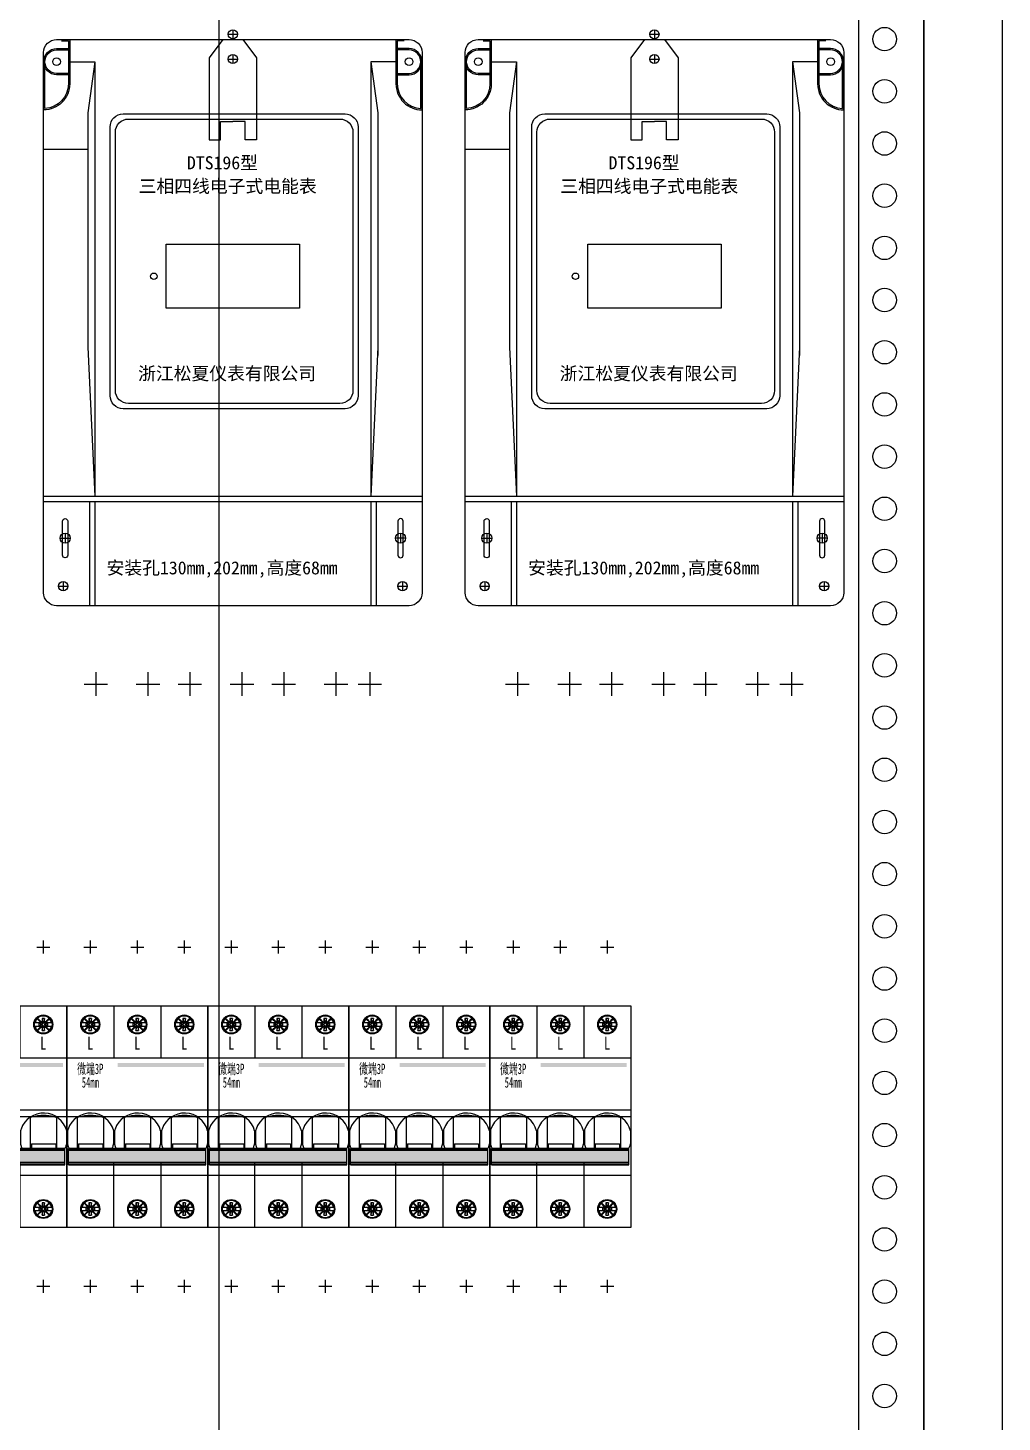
# Model space of a CAD drawing. Extents: x 973191 to 973791, y 79745 to 81548.
# Drawn here: x 973418 to 973791, y 80110 to 80644 of the extents above; entities that cross this region are included whole.
import ezdxf
from ezdxf.enums import TextEntityAlignment as Align

# ---------------------------------------------------------------- set-up
doc = ezdxf.new("R2010")
doc.units = 0
doc.header["$MEASUREMENT"] = 0
doc.linetypes.add('DASH', pattern=[0.35, 0.25, -0.1])
doc.layers.add('LY-JS-BJ', color=7, linetype='Continuous')
doc.styles.add('LY-SJ-元器件', font='', dxfattribs={"width": 0.6, "height": 4})
doc.styles.add('TEXT', font='', dxfattribs={"height": 3})
doc.styles.get('LY-SJ-元器件').set_extended_font_data('SimSun')
doc.styles.get('TEXT').set_extended_font_data('SimSun')

# ---------------------------------------------------------------- blocks, each defined once
blk = doc.blocks.new('*U6')
at = {"layer": 'LY-JS-BJ', "color": 6}
blk.add_circle((0, 0), 4.5, dxfattribs=at)
blk = doc.blocks.new('*U7')
at = {"layer": 'LY-JS-BJ', "color": 0, "linetype": 'ByBlock', "lineweight": -2, "transparency": 16777216}
for p in [(0, -780), (0, -800), (0, -820), (0, -840), (0, -860), (0, -880), (0, -900), (0, -920), (0, -940), (0, -960), (0, -980), (0, -1000), (0, -1020), (0, -1040), (0, -1060), (0, -1080), (0, -1100), (0, -1120), (0, -1140), (0, -1160), (0, -1180), (0, -1200), (0, -1220), (0, -1240), (0, -1260), (0, -1280), (0, -1300)]:
    blk.add_blockref('*U6', p, dxfattribs=at)
blk = doc.blocks.new('DTS196松夏电子表')
at = {"color": 1}
for p, q in [((70.9, 110.5), (74.1, 110.5)), ((72.5, 112.1), (72.5, 108.9)), ((72.5, 102.6), (72.5, 99.4)), ((70.9, 101), (74.1, 101)), ((15.5, -138.5), (24.5, -138.5)), ((20, -134), (20, -143)), ((35.5, -138.5), (44.5, -138.5)), ((40, -134), (40, -143)), ((51.5, -138.5), (60.5, -138.5)), ((56, -134), (56, -143)), ((71.5, -138.5), (80.5, -138.5)), ((76, -134), (76, -143)), ((87.5, -138.5), (96.5, -138.5)), ((92, -134), (92, -143)), ((107.5, -138.5), (116.5, -138.5)), ((112, -134), (112, -143)), ((120.5, -138.5), (129.5, -138.5)), ((125, -134), (125, -143))]:
    blk.add_line(p, q, dxfattribs=at)
at = {"color": 0}
for p, q in [((16.97, 66.32), (0, 66.32)), ((16.97, -9.45), (19.62, -66.5)), ((128.03, -9.45), (125.38, -66.5)), ((0, -66.5), (145, -66.5)), ((0, -68.5), (145, -68.5)), ((17.62, -68.5), (17.62, -108.5)), ((19.62, -68.5), (19.62, -108.5)), ((125.38, -68.5), (125.38, -108.5)), ((127.38, -68.5), (127.38, -108.5)), ((6.32, -82.63), (10.18, -82.63)), ((8.25, -80.7), (8.25, -84.56)), ((138.68, -82.63), (134.82, -82.63)), ((136.75, -80.7), (136.75, -84.56)), ((5.9, -101), (9.1, -101)), ((7.5, -99.4), (7.5, -102.6)), ((135.9, -101), (139.1, -101)), ((137.5, -99.4), (137.5, -102.6))]:
    blk.add_line(p, q, dxfattribs=at)
for points in [[(10, 108.5), (10, 91.5, -0.414214), (0, 81.5), (0, 81.5), (0, 98.5)], [(6.88, 108), (9.5, 108), (9.5, 91.5, -0.398874), (0.5, 82.01), (0.5, 101.62)], [(135, 108.5), (135, 91.5, 0.414214), (145, 81.5), (145, 81.5), (145, 98.5)], [(138.12, 108), (135.5, 108), (135.5, 91.5, 0.398874), (144.5, 82.01), (144.5, 101.62)]]:
    blk.add_lwpolyline(points, format="xyb", dxfattribs=at)
for points in [[(5, 108.5), (140, 108.5, -0.414214), (145, 103.5), (145, -103.5, -0.414214), (140, -108.5), (5, -108.5, -0.414214), (0, -103.5), (0, 103.5, -0.414214)], [(5, 105), (10, 105), (10, 95), (5, 95, -0.414214), (0, 100), (0, 100, -0.414214)], [(5, 104.5), (9.5, 104.5), (9.5, 95.5), (5, 95.5, -0.414214), (0.5, 100, -0.414214)], [(140, 105), (135, 105), (135, 95), (140, 95, 0.414214), (145, 100), (145, 100, 0.414214)], [(140, 104.5), (135.5, 104.5), (135.5, 95.5), (140, 95.5, 0.414214), (144.5, 100, 0.414214)], [(30.5, 80), (115.5, 80, -0.414214), (120.5, 75), (120.5, -28, -0.414214), (115.5, -33), (30.5, -33, -0.414214), (25.5, -28), (25.5, 75, -0.414214)], [(32.5, 78), (113.5, 78, -0.414214), (118.5, 73), (118.5, -26, -0.414214), (113.5, -31), (32.5, -31, -0.414214), (27.5, -26), (27.5, 73, -0.414214)], [(8.25, -75.13), (8.25, -75.13, -0.414214), (9.25, -76.13), (9.25, -89.13, -0.414214), (8.25, -90.13), (8.25, -90.13, -0.414214), (7.25, -89.13), (7.25, -76.13, -0.414214)], [(136.75, -75.13), (136.75, -75.13, 0.414214), (135.75, -76.13), (135.75, -89.13, 0.414214), (136.75, -90.13), (136.75, -90.13, 0.414214), (137.75, -89.13), (137.75, -76.13, 0.414214)]]:
    blk.add_lwpolyline(points, format="xyb", close=True, dxfattribs=at)
for points in [[(68.65, 108.5), (63.46, 101.47), (63.46, 70.08), (67.82, 70.08), (67.82, 77.1), (72.5, 77.1)], [(76.35, 108.5), (81.54, 101.47), (81.54, 70.08), (77.18, 70.08), (77.18, 77.1), (72.5, 77.1)], [(10, 100), (19.62, 100), (19.62, -66.5)], [(19.62, 100), (16.97, 80.45), (16.97, -9.45)], [(135, 100), (125.38, 100), (125.38, -66.5)], [(125.38, 100), (128.03, 80.45), (128.03, -12.64)]]:
    blk.add_lwpolyline(points, dxfattribs=at)
blk.add_lwpolyline([(47, 30), (98, 30), (98, 5.5), (47, 5.5)], close=True, dxfattribs=at)
for centre, radius in [((72.5, 110.5), 1.75), ((72.5, 101), 1.75), ((5, 100), 1.46), ((140, 100), 1.46), ((42.21, 17.75), 1.25), ((8.25, -82.63), 1.93), ((136.75, -82.63), 1.93), ((7.5, -101), 1.75), ((137.5, -101), 1.75)]:
    blk.add_circle(centre, radius, dxfattribs=at)
at = {"color": 1, "lineweight": -3, "style": 'TEXT'}
for s, p in [('DTS196型', (54.91, 58.75)), ('三相四线电子式电能表', (36.42, 49.78))]:
    blk.add_text(s, height=5, dxfattribs=at).set_placement(p)
at = {"color": 0, "lineweight": -3, "style": 'TEXT'}
blk.add_text('浙江松夏仪表有限公司', height=5, dxfattribs=at).set_placement((36.21, -22))
at = {"color": 3, "lineweight": -3, "style": 'TEXT'}
blk.add_text('安装孔130mm,202mm,高度68mm', height=5, dxfattribs=at).set_placement((24.12, -96.48))
blk = doc.blocks.new('微端3P-54mm-2022.1')
h = blk.add_hatch(color=3)
h.dxf.hatch_style = 1
h.paths.add_polyline_path([(52.5, 19), (52.5, 20.5), (19.5, 20.5), (19.5, 19)])
h = blk.add_hatch(color=0)
h.dxf.hatch_style = 1
h.paths.add_polyline_path([(53.3, -17.47), (53.3, -12.97), (0.7, -12.97), (0.7, -17.47)])
at = {"color": 1}
for p, q in [((6.5, 65), (11.5, 65)), ((9, 67.5), (9, 62.5)), ((24.5, 65), (29.5, 65)), ((27, 67.5), (27, 62.5)), ((42.5, 65), (47.5, 65)), ((45, 67.5), (45, 62.5)), ((0, 0), (54, 0)), ((9, -62.5), (9, -67.5)), ((27, -62.5), (27, -67.5)), ((45, -62.5), (45, -67.5)), ((6.5, -65), (11.5, -65)), ((24.5, -65), (29.5, -65)), ((42.5, -65), (47.5, -65))]:
    blk.add_line(p, q, dxfattribs=at)
at = {"color": 0}
for p, q in [((0, -42.5), (0, 42.5)), ((0, 42.5), (54, 42.5)), ((18, 42.5), (18, 22.5)), ((36, 42.5), (36, 22.5)), ((54, 42.5), (54, -42.5)), ((0, 22.5), (54, 22.5)), ((54, 2.5), (0, 2.5)), ((18, -42.5), (18, -17.47)), ((36, -17.47), (36, -42.5)), ((54, -22.5), (0, -22.5)), ((54, -42.5), (0, -42.5))]:
    blk.add_line(p, q, dxfattribs=at)
at = {"color": 0, "linetype": 'Continuous', "lineweight": 25}
for p, q in [((6.7, 37.82), (6.49, 37.61)), ((6.49, 37.61), (6.6, 37.5)), ((6.6, 37.5), (8.15, 35.95)), ((6.81, 37.71), (6.7, 37.82)), ((8.39, 36.13), (6.81, 37.71)), ((8.5, 37.66), (8.5, 36.46)), ((8.5, 37.66), (8.85, 36.31)), ((9.5, 37.66), (8.5, 37.66)), ((9.5, 37.66), (9.15, 36.31)), ((9.5, 36.46), (9.5, 37.66)), ((11.19, 37.71), (9.61, 36.13)), ((9.85, 35.95), (11.4, 37.5)), ((11.3, 37.82), (11.19, 37.71)), ((11.51, 37.61), (11.3, 37.82)), ((11.4, 37.5), (11.51, 37.61)), ((24.7, 37.82), (24.49, 37.61)), ((24.49, 37.61), (24.6, 37.5)), ((24.6, 37.5), (26.15, 35.95)), ((24.81, 37.71), (24.7, 37.82)), ((26.39, 36.13), (24.81, 37.71)), ((27.5, 37.66), (26.5, 37.66)), ((26.5, 37.66), (26.5, 36.46)), ((26.5, 37.66), (26.85, 36.31)), ((27.5, 37.66), (27.15, 36.31)), ((27.5, 36.46), (27.5, 37.66)), ((29.19, 37.71), (27.61, 36.13)), ((27.85, 35.95), (29.4, 37.5)), ((29.3, 37.82), (29.19, 37.71)), ((29.51, 37.61), (29.3, 37.82)), ((29.4, 37.5), (29.51, 37.61)), ((42.7, 37.82), (42.49, 37.61)), ((42.49, 37.61), (42.6, 37.5)), ((42.6, 37.5), (44.15, 35.95)), ((42.81, 37.71), (42.7, 37.82)), ((44.39, 36.13), (42.81, 37.71)), ((44.5, 37.66), (44.85, 36.31)), ((45.5, 37.66), (44.5, 37.66)), ((44.5, 37.66), (44.5, 36.46)), ((45.5, 37.66), (45.15, 36.31)), ((45.5, 36.46), (45.5, 37.66)), ((47.19, 37.71), (45.61, 36.13)), ((45.85, 35.95), (47.4, 37.5)), ((47.3, 37.82), (47.19, 37.71)), ((47.51, 37.61), (47.3, 37.82)), ((47.4, 37.5), (47.51, 37.61)), ((5.58, 34.71), (7.95, 34.71)), ((7.95, 35.91), (5.59, 35.91)), ((6.6, 33.12), (6.49, 33.01)), ((6.49, 33.01), (6.7, 32.8)), ((8.15, 34.67), (6.6, 33.12)), ((6.7, 32.8), (6.81, 32.91)), ((6.81, 32.91), (8.39, 34.49)), ((7.25, 35.91), (7.25, 34.71)), ((7.25, 35.91), (8, 35.46)), ((7.25, 34.71), (8, 35.16)), ((8, 35.46), (8, 35.16)), ((8.25, 35.46), (8, 35.46)), ((8, 35.16), (8.25, 35.16)), ((8.5, 36.46), (8.85, 35.96)), ((8.5, 34.16), (8.85, 34.65)), ((8.5, 32.96), (8.85, 34.31)), ((8.5, 34.16), (8.5, 32.96)), ((8.5, 32.96), (9.5, 32.96)), ((9.15, 36.31), (8.85, 36.31)), ((8.85, 36.31), (8.85, 35.96)), ((8.85, 34.65), (8.85, 34.31)), ((8.85, 34.31), (9.15, 34.31)), ((9, 31.81), (9, 32.06)), ((9.5, 36.46), (9.15, 35.96)), ((9.15, 35.96), (9.15, 36.31)), ((9.5, 34.16), (9.15, 34.66)), ((9.15, 34.31), (9.15, 34.66)), ((9.15, 34.31), (9.5, 32.96)), ((9.5, 32.96), (9.5, 34.16)), ((9.61, 34.49), (11.19, 32.91)), ((10, 35.46), (9.75, 35.46)), ((9.75, 35.16), (10, 35.16)), ((11.4, 33.12), (9.85, 34.67)), ((10.75, 35.91), (10, 35.46)), ((10, 35.16), (10, 35.46)), ((10.75, 34.71), (10, 35.16)), ((12.42, 35.91), (10.05, 35.91)), ((10.05, 34.71), (12.41, 34.71)), ((10.75, 34.71), (10.75, 35.91)), ((11.19, 32.91), (11.3, 32.8)), ((11.3, 32.8), (11.51, 33.01)), ((11.51, 33.01), (11.4, 33.12)), ((23.58, 34.71), (25.95, 34.71)), ((25.95, 35.91), (23.59, 35.91)), ((24.6, 33.12), (24.49, 33.01)), ((24.49, 33.01), (24.7, 32.8)), ((26.15, 34.67), (24.6, 33.12)), ((24.7, 32.8), (24.81, 32.91)), ((24.81, 32.91), (26.39, 34.49)), ((25.25, 35.91), (25.25, 34.71)), ((25.25, 35.91), (26, 35.46)), ((25.25, 34.71), (26, 35.16)), ((26, 35.46), (26, 35.16)), ((26.25, 35.46), (26, 35.46)), ((26, 35.16), (26.25, 35.16)), ((26.5, 36.46), (26.85, 35.96)), ((26.5, 34.16), (26.85, 34.65)), ((26.5, 32.96), (26.85, 34.31)), ((26.5, 34.16), (26.5, 32.96)), ((26.5, 32.96), (27.5, 32.96)), ((26.85, 36.31), (26.85, 35.96)), ((27.15, 36.31), (26.85, 36.31)), ((26.85, 34.65), (26.85, 34.31)), ((26.85, 34.31), (27.15, 34.31)), ((27, 31.81), (27, 32.06)), ((27.5, 36.46), (27.15, 35.96)), ((27.15, 35.96), (27.15, 36.31)), ((27.15, 34.31), (27.15, 34.66)), ((27.5, 34.16), (27.15, 34.66)), ((27.15, 34.31), (27.5, 32.96)), ((27.5, 32.96), (27.5, 34.16)), ((27.61, 34.49), (29.19, 32.91)), ((28, 35.46), (27.75, 35.46)), ((27.75, 35.16), (28, 35.16)), ((29.4, 33.12), (27.85, 34.67)), ((28.75, 35.91), (28, 35.46)), ((28, 35.16), (28, 35.46)), ((28.75, 34.71), (28, 35.16)), ((30.42, 35.91), (28.05, 35.91)), ((28.05, 34.71), (30.41, 34.71)), ((28.75, 34.71), (28.75, 35.91)), ((29.19, 32.91), (29.3, 32.8)), ((29.3, 32.8), (29.51, 33.01)), ((29.51, 33.01), (29.4, 33.12)), ((41.58, 34.71), (43.95, 34.71)), ((43.95, 35.91), (41.59, 35.91)), ((42.6, 33.12), (42.49, 33.01)), ((42.49, 33.01), (42.7, 32.8)), ((44.15, 34.67), (42.6, 33.12)), ((42.7, 32.8), (42.81, 32.91)), ((42.81, 32.91), (44.39, 34.49)), ((43.25, 35.91), (43.25, 34.71)), ((43.25, 35.91), (44, 35.46)), ((43.25, 34.71), (44, 35.16)), ((44, 35.46), (44, 35.16)), ((44.25, 35.46), (44, 35.46)), ((44, 35.16), (44.25, 35.16)), ((44.5, 36.46), (44.85, 35.96)), ((44.5, 34.16), (44.85, 34.65)), ((44.5, 32.96), (44.85, 34.31)), ((44.5, 34.16), (44.5, 32.96)), ((44.5, 32.96), (45.5, 32.96)), ((44.85, 36.31), (44.85, 35.96)), ((45.15, 36.31), (44.85, 36.31)), ((44.85, 34.65), (44.85, 34.31)), ((44.85, 34.31), (45.15, 34.31)), ((45, 31.81), (45, 32.06)), ((45.5, 36.46), (45.15, 35.96)), ((45.15, 35.96), (45.15, 36.31)), ((45.15, 34.31), (45.15, 34.66)), ((45.5, 34.16), (45.15, 34.66)), ((45.15, 34.31), (45.5, 32.96)), ((45.5, 32.96), (45.5, 34.16)), ((45.61, 34.49), (47.19, 32.91)), ((46, 35.46), (45.75, 35.46)), ((45.75, 35.16), (46, 35.16)), ((47.4, 33.12), (45.85, 34.67)), ((46.75, 35.91), (46, 35.46)), ((46, 35.16), (46, 35.46)), ((46.75, 34.71), (46, 35.16)), ((48.42, 35.91), (46.05, 35.91)), ((46.05, 34.71), (48.41, 34.71)), ((46.75, 34.71), (46.75, 35.91)), ((47.19, 32.91), (47.3, 32.8)), ((47.3, 32.8), (47.51, 33.01)), ((47.51, 33.01), (47.4, 33.12)), ((4.1, -12.22), (4.1, -0.35)), ((14.1, -0.35), (14.1, -12.22)), ((22.1, -12.22), (22.1, -0.35)), ((32.1, -0.35), (32.1, -12.22)), ((40.1, -12.22), (40.1, -0.35)), ((50.1, -0.35), (50.1, -12.22)), ((0.25, -5.47), (0.25, -10.49)), ((4.45, -10.38), (4.45, -12.22)), ((4.45, -10.38), (13.75, -10.38)), ((13.75, -10.38), (13.75, -12.22)), ((17.95, -5.47), (17.95, -10.49)), ((18.25, -5.47), (18.25, -10.49)), ((22.45, -10.38), (22.45, -12.22)), ((22.45, -10.38), (31.75, -10.38)), ((31.75, -10.38), (31.75, -12.22)), ((35.95, -5.47), (35.95, -10.49)), ((36.25, -5.47), (36.25, -10.49)), ((40.45, -10.38), (40.45, -12.22)), ((40.45, -10.38), (49.75, -10.38)), ((49.75, -10.38), (49.75, -12.22)), ((53.95, -5.47), (53.95, -10.49)), ((53.3, -12.22), (0.7, -12.22)), ((0.7, -18.44), (0.7, -12.22)), ((53.3, -12.44), (0.7, -12.44)), ((53.3, -12.97), (0.7, -12.97)), ((53.3, -18.44), (53.3, -12.22)), ((0.7, -17.47), (53.3, -17.47)), ((0.7, -18.13), (53.3, -18.13)), ((0.7, -18.44), (53.3, -18.44)), ((5.58, -36), (7.95, -36)), ((7.95, -34.8), (5.59, -34.8)), ((6.7, -32.89), (6.49, -33.1)), ((6.49, -33.1), (6.6, -33.21)), ((6.6, -33.21), (8.15, -34.76)), ((8.15, -36.04), (6.6, -37.59)), ((6.81, -33), (6.7, -32.89)), ((8.39, -34.58), (6.81, -33)), ((6.81, -37.8), (8.39, -36.22)), ((7.25, -34.8), (7.25, -36)), ((7.25, -34.8), (8, -35.25)), ((7.25, -36), (8, -35.55)), ((8, -35.25), (8, -35.55)), ((8.25, -35.25), (8, -35.25)), ((8, -35.55), (8.25, -35.55)), ((8.5, -33.05), (8.85, -34.4)), ((9.5, -33.05), (8.5, -33.05)), ((8.5, -33.05), (8.5, -34.25)), ((8.5, -34.25), (8.85, -34.75)), ((8.5, -36.55), (8.85, -36.05)), ((8.5, -37.75), (8.85, -36.4)), ((8.5, -36.55), (8.5, -37.75)), ((9.15, -34.4), (8.85, -34.4)), ((8.85, -34.4), (8.85, -34.75)), ((8.85, -36.05), (8.85, -36.4)), ((8.85, -36.4), (9.15, -36.4)), ((9.5, -33.05), (9.15, -34.4)), ((9.5, -34.25), (9.15, -34.75)), ((9.15, -34.75), (9.15, -34.4)), ((9.5, -36.55), (9.15, -36.05)), ((9.15, -36.4), (9.15, -36.05)), ((9.15, -36.4), (9.5, -37.75)), ((9.5, -34.25), (9.5, -33.05)), ((9.5, -37.75), (9.5, -36.55)), ((11.19, -33), (9.61, -34.58)), ((9.61, -36.22), (11.19, -37.8)), ((10, -35.25), (9.75, -35.25)), ((9.75, -35.55), (10, -35.55)), ((9.85, -34.76), (11.4, -33.21)), ((11.4, -37.59), (9.85, -36.04)), ((10.75, -34.8), (10, -35.25)), ((10, -35.55), (10, -35.25)), ((10.75, -36), (10, -35.55)), ((12.42, -34.8), (10.05, -34.8)), ((10.05, -36), (12.41, -36)), ((10.75, -36), (10.75, -34.8)), ((11.3, -32.89), (11.19, -33)), ((11.51, -33.1), (11.3, -32.89)), ((11.4, -33.21), (11.51, -33.1)), ((23.58, -36), (25.95, -36)), ((25.95, -34.8), (23.59, -34.8)), ((24.7, -32.89), (24.49, -33.1)), ((24.49, -33.1), (24.6, -33.21)), ((24.6, -33.21), (26.15, -34.76)), ((26.15, -36.04), (24.6, -37.59)), ((24.81, -33), (24.7, -32.89)), ((26.39, -34.58), (24.81, -33)), ((24.81, -37.8), (26.39, -36.22)), ((25.25, -34.8), (25.25, -36)), ((25.25, -34.8), (26, -35.25)), ((25.25, -36), (26, -35.55)), ((26, -35.25), (26, -35.55)), ((26.25, -35.25), (26, -35.25)), ((26, -35.55), (26.25, -35.55)), ((26.5, -33.05), (26.5, -34.25)), ((27.5, -33.05), (26.5, -33.05)), ((26.5, -33.05), (26.85, -34.4)), ((26.5, -34.25), (26.85, -34.75)), ((26.5, -36.55), (26.85, -36.05)), ((26.5, -37.75), (26.85, -36.4)), ((26.5, -36.55), (26.5, -37.75)), ((27.15, -34.4), (26.85, -34.4)), ((26.85, -34.4), (26.85, -34.75)), ((26.85, -36.05), (26.85, -36.4)), ((26.85, -36.4), (27.15, -36.4)), ((27.5, -33.05), (27.15, -34.4)), ((27.5, -34.25), (27.15, -34.75)), ((27.15, -34.75), (27.15, -34.4)), ((27.15, -36.4), (27.15, -36.05)), ((27.5, -36.55), (27.15, -36.05)), ((27.15, -36.4), (27.5, -37.75)), ((27.5, -34.25), (27.5, -33.05)), ((27.5, -37.75), (27.5, -36.55)), ((29.19, -33), (27.61, -34.58)), ((27.61, -36.22), (29.19, -37.8)), ((28, -35.25), (27.75, -35.25)), ((27.75, -35.55), (28, -35.55)), ((27.85, -34.76), (29.4, -33.21)), ((29.4, -37.59), (27.85, -36.04)), ((28.75, -34.8), (28, -35.25)), ((28, -35.55), (28, -35.25)), ((28.75, -36), (28, -35.55)), ((30.42, -34.8), (28.05, -34.8)), ((28.05, -36), (30.41, -36)), ((28.75, -36), (28.75, -34.8)), ((29.3, -32.89), (29.19, -33)), ((29.51, -33.1), (29.3, -32.89)), ((29.4, -33.21), (29.51, -33.1)), ((41.58, -36), (43.95, -36)), ((43.95, -34.8), (41.59, -34.8)), ((42.7, -32.89), (42.49, -33.1)), ((42.49, -33.1), (42.6, -33.21)), ((42.6, -33.21), (44.15, -34.76)), ((44.15, -36.04), (42.6, -37.59)), ((42.81, -33), (42.7, -32.89)), ((44.39, -34.58), (42.81, -33)), ((42.81, -37.8), (44.39, -36.22)), ((43.25, -34.8), (44, -35.25)), ((43.25, -34.8), (43.25, -36)), ((43.25, -36), (44, -35.55)), ((44, -35.25), (44, -35.55)), ((44.25, -35.25), (44, -35.25)), ((44, -35.55), (44.25, -35.55)), ((44.5, -33.05), (44.85, -34.4)), ((45.5, -33.05), (44.5, -33.05)), ((44.5, -33.05), (44.5, -34.25)), ((44.5, -34.25), (44.85, -34.75)), ((44.5, -36.55), (44.85, -36.05)), ((44.5, -37.75), (44.85, -36.4)), ((44.5, -36.55), (44.5, -37.75)), ((44.85, -34.4), (44.85, -34.75)), ((45.15, -34.4), (44.85, -34.4)), ((44.85, -36.05), (44.85, -36.4)), ((44.85, -36.4), (45.15, -36.4)), ((45.5, -33.05), (45.15, -34.4)), ((45.5, -34.25), (45.15, -34.75)), ((45.15, -34.75), (45.15, -34.4)), ((45.15, -36.4), (45.15, -36.05)), ((45.5, -36.55), (45.15, -36.05)), ((45.15, -36.4), (45.5, -37.75)), ((45.5, -34.25), (45.5, -33.05)), ((45.5, -37.75), (45.5, -36.55)), ((47.19, -33), (45.61, -34.58)), ((45.61, -36.22), (47.19, -37.8)), ((46, -35.25), (45.75, -35.25)), ((45.75, -35.55), (46, -35.55)), ((45.85, -34.76), (47.4, -33.21)), ((47.4, -37.59), (45.85, -36.04)), ((46.75, -34.8), (46, -35.25)), ((46, -35.55), (46, -35.25)), ((46.75, -36), (46, -35.55)), ((48.42, -34.8), (46.05, -34.8)), ((46.05, -36), (48.41, -36)), ((46.75, -36), (46.75, -34.8)), ((47.3, -32.89), (47.19, -33)), ((47.51, -33.1), (47.3, -32.89)), ((47.4, -33.21), (47.51, -33.1)), ((6.6, -37.59), (6.49, -37.7)), ((6.49, -37.7), (6.7, -37.91)), ((6.7, -37.91), (6.81, -37.8)), ((8.5, -37.75), (9.5, -37.75)), ((9, -38.9), (9, -38.65)), ((11.19, -37.8), (11.3, -37.91)), ((11.3, -37.91), (11.51, -37.7)), ((11.51, -37.7), (11.4, -37.59)), ((24.6, -37.59), (24.49, -37.7)), ((24.49, -37.7), (24.7, -37.91)), ((24.7, -37.91), (24.81, -37.8)), ((26.5, -37.75), (27.5, -37.75)), ((27, -38.9), (27, -38.65)), ((29.19, -37.8), (29.3, -37.91)), ((29.3, -37.91), (29.51, -37.7)), ((29.51, -37.7), (29.4, -37.59)), ((42.6, -37.59), (42.49, -37.7)), ((42.49, -37.7), (42.7, -37.91)), ((42.7, -37.91), (42.81, -37.8)), ((44.5, -37.75), (45.5, -37.75)), ((45, -38.9), (45, -38.65)), ((47.19, -37.8), (47.3, -37.91)), ((47.3, -37.91), (47.51, -37.7)), ((47.51, -37.7), (47.4, -37.59))]:
    blk.add_line(p, q, dxfattribs=at)
at = {"color": 0}
for centre, radius in [((9, 35.31), 3.64), ((9, 35.31), 3.39), ((27, 35.31), 3.64), ((27, 35.31), 3.39), ((45, 35.31), 3.64), ((45, 35.31), 3.39), ((9, -35.4), 3.64), ((9, -35.4), 3.39), ((27, -35.4), 3.64), ((27, -35.4), 3.39), ((45, -35.4), 3.64), ((45, -35.4), 3.39)]:
    blk.add_circle(centre, radius, dxfattribs=at)
at = {"color": 0, "linetype": 'Continuous', "lineweight": 25}
for centre in [(9, 35.31), (27, 35.31), (45, 35.31), (9, -35.4), (27, -35.4), (45, -35.4)]:
    blk.add_circle(centre, 3.5, dxfattribs=at)
for centre, radius, start, end in [((9, 35.31), 3.25, 137.6454, 169.3613), ((9, 35.31), 3.25, 47.6454, 132.3546), ((9, 35.31), 3.25, 10.6387, 42.3546), ((27, 35.31), 3.25, 137.6454, 169.3613), ((27, 35.31), 3.25, 47.6454, 132.3546), ((27, 35.31), 3.25, 10.6387, 42.3546), ((45, 35.31), 3.25, 137.6454, 169.3613), ((45, 35.31), 3.25, 47.6454, 132.3546), ((45, 35.31), 3.25, 10.6387, 42.3546), ((9, 35.31), 3.25, 190.6387, 222.3546), ((9, 35.31), 3.25, 227.6454, 312.3546), ((7.95, 36.46), 0.552, 270, 360), ((7.95, 34.16), 0.552, 0, 90), ((8.06, 37.76), 2.31, 274.6869, 276.011), ((8.06, 32.85), 2.31, 83.234, 85.2255), ((8.18, 36.73), 1.27, 275.7409, 278.1372), ((8.23, 34.32), 0.834, 77.8753, 83.3489), ((8.25, 36.21), 0.747, 278.1332, 282.1859), ((8.31, 35.96), 0.494, 282.0203, 298.836), ((8.3, 34.65), 0.5, 58.0737, 77.8061), ((8.23, 36.09), 0.641, 299.0084, 316.9423), ((8.23, 34.53), 0.636, 37.8376, 58.3835), ((8.33, 36), 0.506, 316.5183, 337.4465), ((8.35, 34.62), 0.49, 22.029, 37.4855), ((8.03, 36.13), 0.834, 337.6013, 343.0532), ((8.11, 34.52), 0.747, 18.1694, 22.2379), ((7.61, 34.36), 1.27, 15.7681, 18.1735), ((6.62, 36.56), 2.31, 342.9388, 344.9228), ((6.61, 34.07), 2.31, 14.7102, 16.0393), ((11.38, 36.56), 2.31, 195.0773, 196.4013), ((11.38, 34.06), 2.31, 162.9388, 164.9228), ((10.39, 36.26), 1.27, 196.1312, 198.5273), ((9.97, 34.49), 0.834, 157.6013, 163.0532), ((9.89, 36.09), 0.747, 198.5233, 202.5755), ((9.65, 35.99), 0.49, 202.3673, 217.7617), ((9.67, 34.62), 0.506, 136.5183, 157.4465), ((9.77, 36.09), 0.636, 218.1132, 238.5766), ((9.77, 34.53), 0.641, 119.0082, 136.9423), ((9.7, 35.97), 0.5, 238.269, 257.922), ((9.69, 34.65), 0.494, 102.021, 118.8359), ((10.05, 36.46), 0.552, 180, 270), ((10.05, 34.16), 0.552, 90, 180), ((9.77, 36.3), 0.834, 257.9903, 263.442), ((9.75, 34.41), 0.747, 98.1342, 102.1867), ((9.82, 33.89), 1.27, 95.7421, 98.1383), ((9.94, 37.76), 2.31, 263.3277, 265.3115), ((9.94, 32.85), 2.31, 94.6881, 96.0122), ((9, 35.31), 3.25, 317.6454, 349.3613), ((27, 35.31), 3.25, 190.6387, 222.3546), ((27, 35.31), 3.25, 227.6454, 312.3546), ((25.95, 36.46), 0.552, 270, 360), ((25.95, 34.16), 0.552, 0, 90), ((26.06, 37.76), 2.31, 274.6869, 276.011), ((26.06, 32.85), 2.31, 83.234, 85.2255), ((26.18, 36.73), 1.27, 275.7409, 278.1372), ((26.23, 34.32), 0.834, 77.8753, 83.3489), ((26.25, 36.21), 0.747, 278.1332, 282.1859), ((26.31, 35.96), 0.494, 282.0203, 298.836), ((26.3, 34.65), 0.5, 58.0737, 77.8061), ((26.23, 36.09), 0.641, 299.0084, 316.9423), ((26.23, 34.53), 0.636, 37.8376, 58.3835), ((26.33, 36), 0.506, 316.5183, 337.4465), ((26.35, 34.62), 0.49, 22.029, 37.4855), ((26.03, 36.13), 0.834, 337.6013, 343.0532), ((26.11, 34.52), 0.747, 18.1694, 22.2379), ((25.61, 34.36), 1.27, 15.7681, 18.1735), ((24.62, 36.56), 2.31, 342.9388, 344.9228), ((24.61, 34.07), 2.31, 14.7102, 16.0393), ((29.38, 36.56), 2.31, 195.0773, 196.4013), ((29.38, 34.06), 2.31, 162.9388, 164.9228), ((28.39, 36.26), 1.27, 196.1312, 198.5273), ((27.97, 34.49), 0.834, 157.6013, 163.0532), ((27.89, 36.09), 0.747, 198.5233, 202.5755), ((27.65, 35.99), 0.49, 202.3673, 217.7617), ((27.67, 34.62), 0.506, 136.5183, 157.4465), ((27.77, 36.09), 0.636, 218.1132, 238.5766), ((27.77, 34.53), 0.641, 119.0082, 136.9423), ((27.7, 35.97), 0.5, 238.269, 257.922), ((27.69, 34.65), 0.494, 102.021, 118.8359), ((28.05, 36.46), 0.552, 180, 270), ((28.05, 34.16), 0.552, 90, 180), ((27.77, 36.3), 0.834, 257.9903, 263.442), ((27.75, 34.41), 0.747, 98.1342, 102.1867), ((27.82, 33.89), 1.27, 95.7421, 98.1383), ((27.94, 37.76), 2.31, 263.3277, 265.3115), ((27.94, 32.85), 2.31, 94.6881, 96.0122), ((27, 35.31), 3.25, 317.6454, 349.3613), ((45, 35.31), 3.25, 190.6387, 222.3546), ((45, 35.31), 3.25, 227.6454, 312.3546), ((43.95, 36.46), 0.552, 270, 360), ((43.95, 34.16), 0.552, 0, 90), ((44.06, 37.76), 2.31, 274.6869, 276.011), ((44.06, 32.85), 2.31, 83.234, 85.2255), ((44.18, 36.73), 1.27, 275.7409, 278.1372), ((44.23, 34.32), 0.834, 77.8753, 83.3489), ((44.25, 36.21), 0.747, 278.1332, 282.1859), ((44.31, 35.96), 0.494, 282.0203, 298.836), ((44.3, 34.65), 0.5, 58.0737, 77.8061), ((44.23, 36.09), 0.641, 299.0084, 316.9423), ((44.23, 34.53), 0.636, 37.8376, 58.3835), ((44.33, 36), 0.506, 316.5183, 337.4465), ((44.35, 34.62), 0.49, 22.029, 37.4855), ((44.03, 36.13), 0.834, 337.6013, 343.0532), ((44.11, 34.52), 0.747, 18.1694, 22.2379), ((43.61, 34.36), 1.27, 15.7681, 18.1735), ((42.62, 36.56), 2.31, 342.9388, 344.9228), ((42.61, 34.07), 2.31, 14.7102, 16.0393), ((47.38, 36.56), 2.31, 195.0773, 196.4013), ((47.38, 34.06), 2.31, 162.9388, 164.9228), ((46.39, 36.26), 1.27, 196.1312, 198.5273), ((45.97, 34.49), 0.834, 157.6013, 163.0532), ((45.89, 36.09), 0.747, 198.5233, 202.5755), ((45.65, 35.99), 0.49, 202.3673, 217.7617), ((45.67, 34.62), 0.506, 136.5183, 157.4465), ((45.77, 36.09), 0.636, 218.1132, 238.5766), ((45.77, 34.53), 0.641, 119.0082, 136.9423), ((45.7, 35.97), 0.5, 238.269, 257.922), ((45.69, 34.65), 0.494, 102.021, 118.8359), ((46.05, 36.46), 0.552, 180, 270), ((46.05, 34.16), 0.552, 90, 180), ((45.77, 36.3), 0.834, 257.9903, 263.442), ((45.75, 34.41), 0.747, 98.1342, 102.1867), ((45.82, 33.89), 1.27, 95.7421, 98.1383), ((45.94, 37.76), 2.31, 263.3277, 265.3115), ((45.94, 32.85), 2.31, 94.6881, 96.0122), ((45, 35.31), 3.25, 317.6454, 349.3613), ((9.14, -7.83), 9.19, 87.8849, 160.4296), ((8.91, -15.23), 15.64, 94.6966, 107.9265), ((9.1, -16.72), 17.13, 89.9904, 94.9002), ((9.13, -16.15), 16.57, 75.7297, 90.1184), ((9.04, -7.86), 9.23, 15.0474, 87.2502), ((27.14, -7.83), 9.19, 87.8849, 160.4296), ((26.91, -15.23), 15.64, 94.6966, 107.9265), ((27.1, -16.72), 17.13, 89.9904, 94.9002), ((27.13, -16.15), 16.57, 75.7297, 90.1184), ((27.04, -7.86), 9.23, 15.0474, 87.2502), ((45.14, -7.83), 9.19, 87.8849, 160.4296), ((44.91, -15.23), 15.64, 94.6966, 107.9265), ((45.1, -16.72), 17.13, 89.9904, 94.9002), ((45.13, -16.15), 16.57, 75.7297, 90.1184), ((45.04, -7.86), 9.23, 15.0474, 87.2502), ((9.37, -7.98), 9.46, 160.057, 164.6179), ((10, -12.56), 12.88, 72.7867, 75.5196), ((5.82, -26.43), 27.36, 72.3845, 73.0215), ((27.37, -7.98), 9.46, 160.057, 164.6179), ((28, -12.56), 12.88, 72.7867, 75.5196), ((23.82, -26.43), 27.36, 72.3845, 73.0215), ((45.37, -7.98), 9.46, 160.057, 164.6179), ((46, -12.56), 12.88, 72.7867, 75.5196), ((41.82, -26.43), 27.36, 72.3845, 73.0215), ((29.64, -1.83), 30.64, 196.4297, 196.8694), ((-11.74, -1.89), 30.91, 343.1981, 343.8522), ((47.64, -1.83), 30.64, 196.4297, 196.8694), ((6.26, -1.89), 30.91, 343.1981, 343.8522), ((65.64, -1.83), 30.64, 196.4297, 196.8694), ((24.26, -1.89), 30.91, 343.1981, 343.8522), ((16.57, -5.82), 16.98, 196.781, 197.5735), ((10.04, -7.88), 10.13, 197.5731, 198.8992), ((6.94, -8.95), 6.85, 198.859, 201.3043), ((4.95, -9.74), 4.71, 201.1482, 208.2485), ((13.72, -5.01), 14.67, 208.3279, 209.4703), ((7.43, -6.37), 11.43, 329.2292, 329.8147), ((13.65, -9.95), 4.27, 329.3774, 337.9794), ((11.23, -8.97), 6.88, 337.958, 342.3373), ((5.6, -7.13), 12.8, 342.1258, 343.1767), ((34.57, -5.82), 16.98, 196.781, 197.5735), ((28.04, -7.88), 10.13, 197.5731, 198.8992), ((24.94, -8.95), 6.85, 198.859, 201.3043), ((22.95, -9.74), 4.71, 201.1482, 208.2485), ((31.72, -5.01), 14.67, 208.3279, 209.4703), ((25.43, -6.37), 11.43, 329.2292, 329.8147), ((31.65, -9.95), 4.27, 329.3774, 337.9794), ((29.23, -8.97), 6.88, 337.958, 342.3373), ((23.6, -7.13), 12.8, 342.1258, 343.1767), ((52.57, -5.82), 16.98, 196.781, 197.5735), ((46.04, -7.88), 10.13, 197.5731, 198.8992), ((42.94, -8.95), 6.85, 198.859, 201.3043), ((40.95, -9.74), 4.71, 201.1482, 208.2485), ((49.72, -5.01), 14.67, 208.3279, 209.4703), ((43.43, -6.37), 11.43, 329.2292, 329.8147), ((49.65, -9.95), 4.27, 329.3774, 337.9794), ((47.23, -8.97), 6.88, 337.958, 342.3373), ((41.6, -7.13), 12.8, 342.1258, 343.1767), ((9, -35.4), 3.25, 137.6454, 169.3613), ((9, -35.4), 3.25, 190.6387, 222.3546), ((9, -35.4), 3.25, 47.6454, 132.3546), ((7.95, -34.25), 0.552, 270, 360), ((7.95, -36.55), 0.552, 0, 90), ((8.06, -32.94), 2.31, 274.6869, 276.011), ((8.06, -37.85), 2.31, 83.234, 85.2255), ((8.18, -33.98), 1.27, 275.7409, 278.1372), ((8.23, -36.39), 0.834, 77.8753, 83.3489), ((8.25, -34.5), 0.747, 278.1332, 282.1859), ((8.31, -34.74), 0.494, 282.0203, 298.836), ((8.3, -36.06), 0.5, 58.0737, 77.8061), ((8.23, -34.62), 0.641, 299.0084, 316.9423), ((8.23, -36.18), 0.636, 37.8376, 58.3835), ((8.33, -34.71), 0.506, 316.5183, 337.4465), ((8.35, -36.08), 0.49, 22.029, 37.4855), ((8.03, -34.58), 0.834, 337.6013, 343.0532), ((8.11, -36.18), 0.747, 18.1694, 22.2379), ((7.61, -36.35), 1.27, 15.7681, 18.1735), ((6.62, -34.15), 2.31, 342.9388, 344.9228), ((6.61, -36.64), 2.31, 14.7102, 16.0393), ((11.38, -34.15), 2.31, 195.0773, 196.4013), ((11.38, -36.65), 2.31, 162.9388, 164.9228), ((10.39, -34.45), 1.27, 196.1312, 198.5273), ((9.97, -36.21), 0.834, 157.6013, 163.0532), ((9.89, -34.61), 0.747, 198.5233, 202.5755), ((9.65, -34.71), 0.49, 202.3673, 217.7617), ((9.67, -36.09), 0.506, 136.5183, 157.4465), ((9.77, -34.62), 0.636, 218.1132, 238.5766), ((9.77, -36.18), 0.641, 119.0082, 136.9423), ((9.7, -34.74), 0.5, 238.269, 257.922), ((9.69, -36.05), 0.494, 102.021, 118.8359), ((10.05, -34.25), 0.552, 180, 270), ((10.05, -36.55), 0.552, 90, 180), ((9.77, -34.41), 0.834, 257.9903, 263.442), ((9.75, -36.3), 0.747, 98.1342, 102.1867), ((9.82, -36.82), 1.27, 95.7421, 98.1383), ((9.94, -32.94), 2.31, 263.3277, 265.3115), ((9.94, -37.85), 2.31, 94.6881, 96.0122), ((9, -35.4), 3.25, 10.6387, 42.3546), ((9, -35.4), 3.25, 317.6454, 349.3613), ((27, -35.4), 3.25, 137.6454, 169.3613), ((27, -35.4), 3.25, 190.6387, 222.3546), ((27, -35.4), 3.25, 47.6454, 132.3546), ((25.95, -34.25), 0.552, 270, 360), ((25.95, -36.55), 0.552, 0, 90), ((26.06, -32.94), 2.31, 274.6869, 276.011), ((26.06, -37.85), 2.31, 83.234, 85.2255), ((26.18, -33.98), 1.27, 275.7409, 278.1372), ((26.23, -36.39), 0.834, 77.8753, 83.3489), ((26.25, -34.5), 0.747, 278.1332, 282.1859), ((26.31, -34.74), 0.494, 282.0203, 298.836), ((26.3, -36.06), 0.5, 58.0737, 77.8061), ((26.23, -34.62), 0.641, 299.0084, 316.9423), ((26.23, -36.18), 0.636, 37.8376, 58.3835), ((26.33, -34.71), 0.506, 316.5183, 337.4465), ((26.35, -36.08), 0.49, 22.029, 37.4855), ((26.03, -34.58), 0.834, 337.6013, 343.0532), ((26.11, -36.18), 0.747, 18.1694, 22.2379), ((25.61, -36.35), 1.27, 15.7681, 18.1735), ((24.62, -34.15), 2.31, 342.9388, 344.9228), ((24.61, -36.64), 2.31, 14.7102, 16.0393), ((29.38, -34.15), 2.31, 195.0773, 196.4013), ((29.38, -36.65), 2.31, 162.9388, 164.9228), ((28.39, -34.45), 1.27, 196.1312, 198.5273), ((27.97, -36.21), 0.834, 157.6013, 163.0532), ((27.89, -34.61), 0.747, 198.5233, 202.5755), ((27.65, -34.71), 0.49, 202.3673, 217.7617), ((27.67, -36.09), 0.506, 136.5183, 157.4465), ((27.77, -34.62), 0.636, 218.1132, 238.5766), ((27.77, -36.18), 0.641, 119.0082, 136.9423), ((27.7, -34.74), 0.5, 238.269, 257.922), ((27.69, -36.05), 0.494, 102.021, 118.8359), ((28.05, -34.25), 0.552, 180, 270), ((28.05, -36.55), 0.552, 90, 180), ((27.77, -34.41), 0.834, 257.9903, 263.442), ((27.75, -36.3), 0.747, 98.1342, 102.1867), ((27.82, -36.82), 1.27, 95.7421, 98.1383), ((27.94, -32.94), 2.31, 263.3277, 265.3115), ((27.94, -37.85), 2.31, 94.6881, 96.0122), ((27, -35.4), 3.25, 10.6387, 42.3546), ((27, -35.4), 3.25, 317.6454, 349.3613), ((45, -35.4), 3.25, 137.6454, 169.3613), ((45, -35.4), 3.25, 190.6387, 222.3546), ((45, -35.4), 3.25, 47.6454, 132.3546), ((43.95, -34.25), 0.552, 270, 360), ((43.95, -36.55), 0.552, 0, 90), ((44.06, -32.94), 2.31, 274.6869, 276.011), ((44.06, -37.85), 2.31, 83.234, 85.2255), ((44.18, -33.98), 1.27, 275.7409, 278.1372), ((44.23, -36.39), 0.834, 77.8753, 83.3489), ((44.25, -34.5), 0.747, 278.1332, 282.1859), ((44.31, -34.74), 0.494, 282.0203, 298.836), ((44.3, -36.06), 0.5, 58.0737, 77.8061), ((44.23, -34.62), 0.641, 299.0084, 316.9423), ((44.23, -36.18), 0.636, 37.8376, 58.3835), ((44.33, -34.71), 0.506, 316.5183, 337.4465), ((44.35, -36.08), 0.49, 22.029, 37.4855), ((44.03, -34.58), 0.834, 337.6013, 343.0532), ((44.11, -36.18), 0.747, 18.1694, 22.2379), ((43.61, -36.35), 1.27, 15.7681, 18.1735), ((42.62, -34.15), 2.31, 342.9388, 344.9228), ((42.61, -36.64), 2.31, 14.7102, 16.0393), ((47.38, -34.15), 2.31, 195.0773, 196.4013), ((47.38, -36.65), 2.31, 162.9388, 164.9228), ((46.39, -34.45), 1.27, 196.1312, 198.5273), ((45.97, -36.21), 0.834, 157.6013, 163.0532), ((45.89, -34.61), 0.747, 198.5233, 202.5755), ((45.65, -34.71), 0.49, 202.3673, 217.7617), ((45.67, -36.09), 0.506, 136.5183, 157.4465), ((45.77, -34.62), 0.636, 218.1132, 238.5766), ((45.77, -36.18), 0.641, 119.0082, 136.9423), ((45.7, -34.74), 0.5, 238.269, 257.922), ((45.69, -36.05), 0.494, 102.021, 118.8359), ((46.05, -34.25), 0.552, 180, 270), ((46.05, -36.55), 0.552, 90, 180), ((45.77, -34.41), 0.834, 257.9903, 263.442), ((45.75, -36.3), 0.747, 98.1342, 102.1867), ((45.82, -36.82), 1.27, 95.7421, 98.1383), ((45.94, -32.94), 2.31, 263.3277, 265.3115), ((45.94, -37.85), 2.31, 94.6881, 96.0122), ((45, -35.4), 3.25, 10.6387, 42.3546), ((45, -35.4), 3.25, 317.6454, 349.3613), ((9, -35.4), 3.25, 227.6454, 312.3546), ((27, -35.4), 3.25, 227.6454, 312.3546), ((45, -35.4), 3.25, 227.6454, 312.3546)]:
    blk.add_arc(centre, radius, start, end, dxfattribs=at)
at = {"color": 0, "style": 'LY-SJ-元器件', "width": 0.7}
for p in [(9, 28.16), (27, 28.16), (45, 28.16)]:
    blk.add_text('L', height=5, dxfattribs=at).set_placement(p, align=Align.MIDDLE)
at = {"color": 1, "style": 'LY-SJ-元器件', "width": 0.6}
for s, p in [('微端3P', (9, 18.37)), ('54mm', (9, 13.08))]:
    blk.add_text(s, height=4, dxfattribs=at).set_placement(p, align=Align.MIDDLE)

msp = doc.modelspace()

# ---------------------------------------------------------------- linework, layer by layer
at = {"layer": 'LY-JS-BJ', "color": 4, "linetype": 'DASH', "lineweight": -3}
msp.add_line((973490.78, 81544.92), (973490.78, 79744.92), dxfattribs=at)
at = {"layer": 'LY-JS-BJ', "lineweight": -3}
msp.add_line((973760.78, 81488.92), (973760.78, 79744.92), dxfattribs=at)
msp.add_lwpolyline([(973190.78, 81544.92), (973790.78, 81544.92), (973790.78, 79744.92), (973190.78, 79744.92)], close=True, dxfattribs=at)
at = {"layer": 'LY-JS-BJ', "color": 4, "lineweight": -3}
msp.add_lwpolyline([(973735.78, 81429.92), (973735.78, 79829.92), (973760.78, 79829.92), (973760.78, 81429.92)], close=True, dxfattribs=at)

# ---------------------------------------------------------------- block references
at = {"color": 0}
for p in [(973423.61, 80531.28), (973585.11, 80531.28)]:
    msp.add_blockref('DTS196松夏电子表', p, dxfattribs=at)
at = {"color": 2}
for p in [(973378.51, 80226.99), (973432.51, 80226.99), (973486.51, 80226.99), (973540.51, 80226.99), (973594.51, 80226.99)]:
    msp.add_blockref('微端3P-54mm-2022.1', p, dxfattribs=at)
at = {"layer": 'LY-JS-BJ', "lineweight": -3}
msp.add_blockref('*U7', (973745.78, 81419.92), dxfattribs=at)

doc.saveas('drawing.dxf')
